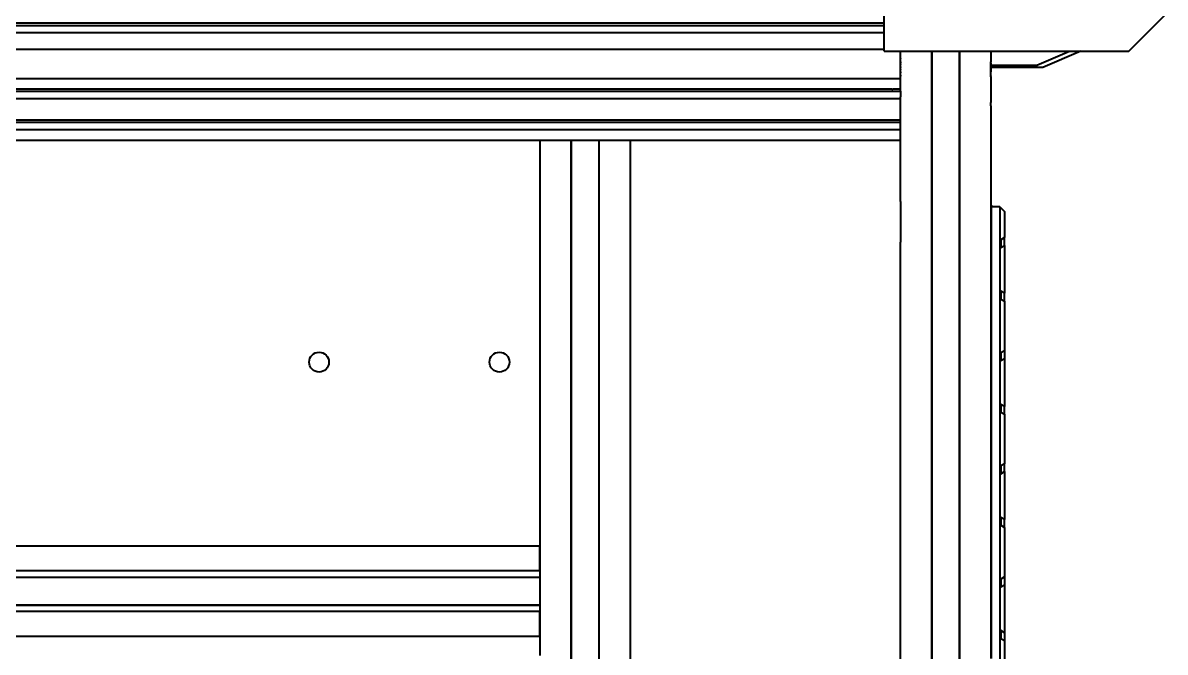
# Model space of a CAD drawing. Header units: millimetres. Extents: x 15 to 415, y 5 to 292.
# Drawn here: x 113.75 to 145.41, y 87.09 to 104.53 of the extents above; entities that cross this region are included whole.
import ezdxf

# ---------------------------------------------------------------- set-up
doc = ezdxf.new("R2010")
doc.units = ezdxf.units.MM
doc.layers.add('Geometries', color=7, linetype='Continuous')

msp = doc.modelspace()

# ---------------------------------------------------------------- linework, layer by layer
at = {"layer": 'Geometries', "linetype": 'Continuous', "lineweight": 40}
for p, q in [((137.6289, 104.5249), (137.6289, 105.3354)), ((137.6289, 104.5249), (98.5039, 104.5249)), ((137.6289, 104.448), (137.6289, 104.5249)), ((144.4109, 103.7477), (145.4144, 104.7512)), ((137.6289, 104.448), (98.5039, 104.448)), ((137.6289, 104.2585), (98.5039, 104.2585)), ((137.6289, 104.2585), (137.6289, 104.448)), ((137.6289, 103.7967), (137.6289, 104.2585)), ((137.5926, 103.7967), (98.5371, 103.7967)), ((137.6289, 103.7967), (137.5926, 103.7967)), ((137.6289, 103.7477), (137.6289, 103.7967)), ((137.6289, 103.7477), (137.6439, 103.7477)), ((137.6439, 103.7477), (138.0581, 103.7477)), ((138.0581, 103.7477), (138.0815, 103.7477)), ((138.0815, 103.7477), (138.944, 103.7477)), ((138.0815, 103.6084), (138.0815, 103.7477)), ((138.0815, 103.7477), (138.0815, 103.7477)), ((138.0815, 103.5832), (138.0815, 103.6084)), ((138.0815, 103.5515), (138.0815, 103.5832)), ((138.0815, 103.5515), (138.0815, 103.5416)), ((138.0815, 103.4034), (138.0815, 103.5416)), ((138.944, 103.7477), (138.9501, 103.7477)), ((138.944, 103.7477), (138.944, 85.46)), ((138.9501, 77.7739), (138.9501, 103.7477)), ((138.9501, 103.7477), (139.0398, 103.7477)), ((139.0398, 103.7477), (139.6233, 103.7477)), ((139.6233, 103.7477), (139.7129, 103.7477)), ((139.7129, 77.7739), (139.7129, 103.7477)), ((139.7129, 103.7477), (139.719, 103.7477)), ((139.719, 78.8273), (139.719, 103.7477)), ((139.719, 103.7477), (140.5815, 103.7477)), ((140.5815, 103.7477), (140.5815, 103.5832)), ((140.5815, 103.7477), (142.759, 103.7477)), ((140.5815, 103.5832), (140.5815, 103.4495)), ((141.8547, 103.3596), (142.759, 103.7477)), ((143.076, 103.7477), (142.0261, 103.2971)), ((142.759, 103.7477), (143.076, 103.7477)), ((143.076, 103.7477), (144.4109, 103.7477)), ((138.0815, 103.4499), (138.0815, 103.4117)), ((138.0815, 103.4), (138.0815, 103.4117)), ((138.0815, 103.3904), (138.0815, 103.4034)), ((138.0815, 103.3881), (138.0815, 103.4)), ((138.0815, 103.3904), (138.0815, 103.3851)), ((138.0815, 103.3853), (138.0815, 103.3881)), ((138.0815, 103.3853), (138.0815, 103.377)), ((138.0815, 103.3224), (138.0815, 103.3851)), ((138.0815, 103.3694), (138.0815, 103.377)), ((138.0815, 103.3517), (138.0815, 103.3694)), ((138.0815, 103.3301), (138.0815, 103.3517)), ((138.0815, 103.3227), (138.0815, 103.3301)), ((138.0815, 103.2974), (138.0815, 103.3227)), ((138.0815, 103.3134), (138.0815, 103.3224)), ((138.0815, 103.3134), (138.0815, 103.2971)), ((138.0815, 103.2416), (138.0815, 103.2974)), ((138.0815, 103.1719), (138.0815, 103.2971)), ((138.0815, 103.2416), (138.0815, 103.2314)), ((138.0815, 103.2083), (138.0815, 103.2314)), ((140.5815, 103.43), (140.5815, 103.4499)), ((140.5815, 103.4282), (140.5815, 103.4495)), ((140.5815, 103.3599), (140.5815, 103.43)), ((140.5815, 103.4282), (140.5815, 103.3596)), ((140.5815, 103.3517), (140.5815, 103.3599)), ((140.5815, 103.3596), (140.5815, 103.3502)), ((140.5815, 103.3596), (141.8547, 103.3596)), ((140.5815, 103.2974), (140.5815, 103.3517)), ((140.5815, 103.3502), (140.5815, 103.2971)), ((140.5815, 103.1777), (140.5815, 103.2974)), ((140.5815, 103.2971), (140.5815, 103.1775)), ((141.8676, 103.2971), (140.5815, 103.2971)), ((141.8676, 103.2971), (141.8547, 103.3596)), ((142.0261, 103.2971), (141.8676, 103.2971)), ((138.0815, 102.9862), (98.0815, 102.9862)), ((138.0815, 103.1679), (138.0815, 103.2083)), ((138.0815, 103.1717), (138.0815, 103.1719)), ((138.0815, 103.1717), (138.0815, 103.1678)), ((138.0815, 103.1679), (138.0815, 103.152)), ((138.0815, 103.1612), (138.0815, 103.1678)), ((138.0815, 103.1612), (138.0815, 103.1447)), ((138.0815, 103.1117), (138.0815, 103.152)), ((138.0815, 103.1088), (138.0815, 103.1447)), ((138.0815, 103.0523), (138.0815, 103.1117)), ((138.0815, 103.0797), (138.0815, 103.1088)), ((138.0815, 103.0797), (138.0815, 103.0523)), ((138.0815, 103.0395), (138.0815, 103.0523)), ((138.0815, 102.9942), (138.0815, 103.0395)), ((138.0815, 102.9862), (138.0815, 102.9942)), ((138.0815, 102.6912), (138.0815, 102.9862)), ((140.5815, 103.0523), (140.5815, 103.1777)), ((140.5815, 103.1083), (140.5815, 103.1775)), ((140.5815, 103.0655), (140.5815, 103.1083)), ((140.5815, 103.0655), (140.5815, 103.0523)), ((140.5815, 103.0395), (140.5815, 103.0523)), ((140.5815, 103.0395), (140.5815, 102.3225)), ((98.3521, 102.6376), (137.8209, 102.6376)), ((137.8257, 102.6912), (98.357, 102.6912)), ((137.8209, 102.6376), (137.8394, 102.6376)), ((137.8394, 102.6912), (137.8257, 102.6912)), ((137.8394, 102.6912), (137.8674, 102.6912)), ((137.8394, 102.6376), (137.8639, 102.6376)), ((137.8639, 102.6376), (138.0396, 102.6376)), ((138.0445, 102.6912), (137.8674, 102.6912)), ((138.0396, 102.6376), (138.0815, 102.6376)), ((138.0815, 102.6912), (138.0445, 102.6912)), ((138.0815, 102.6912), (138.0815, 102.6912)), ((138.0815, 102.6376), (138.0815, 102.6912)), ((138.0815, 102.6376), (138.0815, 102.4811)), ((138.0815, 102.6376), (138.0815, 102.6376)), ((138.0815, 102.4261), (98.0815, 102.4261)), ((138.0815, 102.4342), (138.0815, 102.4811)), ((138.0815, 102.4261), (138.0815, 102.4342)), ((138.0815, 101.8362), (138.0815, 102.4261)), ((140.5815, 102.3062), (140.5815, 102.3225)), ((140.5815, 102.2369), (140.5815, 102.3062)), ((140.5815, 102.2369), (140.5815, 99.4856)), ((138.0815, 101.8362), (98.0815, 101.8362)), ((98.0815, 101.7825), (138.0815, 101.7825)), ((138.0815, 101.7825), (138.0815, 101.8362)), ((138.0815, 101.7825), (138.0815, 101.7825)), ((138.0815, 101.5791), (138.0815, 101.7825)), ((138.0815, 101.5711), (98.0815, 101.5711)), ((138.0815, 101.5711), (138.0815, 101.5791)), ((138.0815, 101.2761), (138.0815, 101.5711)), ((128.0815, 101.2761), (108.0815, 101.2761)), ((128.0815, 101.2761), (128.0815, 90.0376)), ((128.944, 101.2761), (128.0815, 101.2761)), ((128.944, 101.2761), (128.944, 80.2884)), ((128.9501, 101.2761), (128.944, 101.2761)), ((128.9501, 101.2761), (128.9501, 80.2884)), ((129.7129, 101.2761), (128.9501, 101.2761)), ((129.7129, 101.2761), (129.7129, 80.2884)), ((129.719, 101.2761), (129.7129, 101.2761)), ((129.719, 101.2761), (129.719, 80.2884)), ((130.5815, 101.2761), (129.719, 101.2761)), ((138.0815, 101.2761), (130.5815, 101.2761)), ((130.5815, 101.2761), (130.5815, 80.2884)), ((138.0815, 101.2761), (138.0815, 101.2761)), ((138.0815, 99.5795), (138.0815, 101.2761)), ((138.0815, 99.5795), (138.0815, 98.4545)), ((140.5815, 99.4856), (140.5815, 99.4624)), ((140.5815, 99.4856), (140.6246, 99.4425)), ((140.5895, 99.4545), (140.5815, 99.4624)), ((140.5815, 99.4624), (140.5815, 98.4545)), ((140.5876, 99.4425), (140.5876, 98.4545)), ((140.5876, 99.4425), (140.5895, 99.4425)), ((140.5895, 99.4545), (140.5895, 99.4425)), ((140.5895, 99.4425), (140.6246, 99.4425)), ((140.6246, 99.4425), (140.8251, 99.4425)), ((140.8376, 99.43), (140.8251, 99.4425)), ((140.8376, 78.1601), (140.8376, 99.43)), ((140.8376, 99.43), (140.9626, 99.305)), ((140.9626, 99.305), (140.9626, 98.5824)), ((140.9626, 98.5824), (140.8626, 98.5247)), ((140.8626, 98.5247), (140.8626, 98.3435)), ((140.9626, 98.366), (140.9626, 98.5824)), ((138.0815, 81.7571), (138.0815, 98.4545)), ((140.5876, 98.4545), (140.5815, 98.4545)), ((140.5815, 98.4545), (140.5815, 94.4163)), ((140.5876, 98.4545), (140.5876, 94.4163)), ((140.8626, 98.3083), (140.9626, 98.366)), ((140.8626, 98.3435), (140.8626, 98.3083)), ((140.8626, 98.3435), (140.8626, 98.3435)), ((140.9626, 98.366), (140.9626, 98.3435)), ((140.9626, 98.3435), (140.9626, 98.1811)), ((140.9626, 98.3435), (140.9626, 98.3435)), ((140.9626, 98.1811), (140.9626, 97.2239)), ((140.9626, 98.1811), (140.9626, 98.1811)), ((140.9626, 97.2239), (140.9626, 97.0381)), ((140.9626, 97.2239), (140.9626, 97.2239)), ((140.9626, 97.0381), (140.8626, 97.096)), ((140.8626, 97.096), (140.8626, 97.0615)), ((140.8626, 97.0615), (140.8626, 96.8793)), ((140.8626, 97.0615), (140.8626, 97.0615)), ((140.9626, 96.8214), (140.9626, 97.0381)), ((140.8626, 96.8793), (140.9626, 96.8214)), ((140.9626, 96.8214), (140.9626, 95.4474)), ((140.9626, 95.4474), (140.8626, 95.3897)), ((140.8626, 95.3897), (140.8626, 95.2085)), ((140.9626, 95.4474), (140.9626, 95.231)), ((140.8626, 95.1733), (140.9626, 95.231)), ((140.8626, 95.2085), (140.8626, 95.1733)), ((140.8626, 95.2085), (140.8626, 95.2085)), ((140.9626, 95.231), (140.9626, 95.2085)), ((140.9626, 95.2085), (140.9626, 95.2085)), ((140.9626, 95.2085), (140.9626, 95.0461)), ((140.9626, 95.0461), (140.9626, 94.0889)), ((140.9626, 95.0461), (140.9626, 95.0461)), ((140.5815, 94.4163), (140.5815, 94.2851)), ((140.5815, 94.4163), (140.5876, 94.4163)), ((140.5876, 94.4163), (140.5876, 94.2851)), ((140.5815, 94.2851), (140.5815, 93.0476)), ((140.5815, 94.2851), (140.5876, 94.2851)), ((140.5876, 94.2851), (140.5876, 93.0476)), ((140.9626, 94.0889), (140.9626, 94.0889)), ((140.9626, 94.0889), (140.9626, 93.9031)), ((140.9626, 93.9031), (140.8626, 93.961)), ((140.8626, 93.961), (140.8626, 93.7443)), ((140.8626, 93.7443), (140.9626, 93.6864)), ((140.9626, 93.6864), (140.9626, 93.9031)), ((140.9626, 93.6864), (140.9626, 92.3124)), ((140.5815, 93.0476), (140.5815, 92.9163)), ((140.5815, 93.0476), (140.5876, 93.0476)), ((140.5815, 92.9163), (140.5815, 89.2638)), ((140.5815, 92.9163), (140.5876, 92.9163)), ((140.5876, 93.0476), (140.5876, 92.9163)), ((140.5876, 92.9163), (140.5876, 89.2638)), ((140.9626, 92.3124), (140.8626, 92.2547)), ((140.8626, 92.2547), (140.8626, 92.0383)), ((140.9626, 92.096), (140.9626, 92.3124)), ((140.8626, 92.0383), (140.9626, 92.096)), ((140.9626, 92.096), (140.9626, 92.0735)), ((140.9626, 92.0735), (140.9626, 91.9111)), ((140.9626, 92.0735), (140.9626, 92.0735)), ((140.9626, 91.9111), (140.9626, 90.9539)), ((140.9626, 91.9111), (140.9626, 91.9111)), ((140.9626, 90.9539), (140.9626, 90.7915)), ((140.9626, 90.9539), (140.9626, 90.9539)), ((140.8626, 90.826), (140.8626, 90.7915)), ((140.9626, 90.7681), (140.8626, 90.826)), ((140.8626, 90.7915), (140.8626, 90.6093)), ((140.8626, 90.7915), (140.8626, 90.7915)), ((140.8626, 90.6093), (140.9626, 90.5514)), ((140.9626, 90.7915), (140.9626, 90.7681)), ((140.9626, 90.7915), (140.9626, 90.7915)), ((140.9626, 90.5514), (140.9626, 90.7681)), ((140.9626, 90.5514), (140.9626, 89.1774)), ((108.0815, 90.0376), (128.0815, 90.0376)), ((128.0815, 90.0376), (128.0815, 89.3563)), ((128.0815, 89.3563), (128.0815, 90.0376)), ((108.0815, 89.3563), (128.0815, 89.3563)), ((128.0815, 89.3563), (128.0815, 89.1751)), ((108.0815, 89.1751), (128.0815, 89.1751)), ((108.0815, 89.169), (128.0815, 89.169)), ((128.0815, 89.1751), (128.0815, 89.169)), ((128.0815, 89.169), (128.0815, 88.4062)), ((140.5815, 89.2638), (140.5815, 88.8888)), ((140.5876, 89.2638), (140.5815, 89.2638)), ((140.5876, 89.2638), (140.5876, 88.8888)), ((140.9626, 89.1774), (140.8626, 89.1197)), ((140.8626, 89.1197), (140.8626, 88.9033)), ((140.9626, 89.1774), (140.9626, 88.961)), ((140.5815, 88.8888), (140.5876, 88.8888)), ((140.5815, 88.8888), (140.5815, 87.6388)), ((140.5876, 88.8888), (140.5876, 87.6388)), ((140.8626, 88.9033), (140.9626, 88.961)), ((140.9626, 88.961), (140.9626, 88.9385)), ((140.9626, 88.9385), (140.9626, 88.7761)), ((140.9626, 88.9385), (140.9626, 88.9385)), ((140.9626, 88.7761), (140.9626, 87.8189)), ((140.9626, 88.7761), (140.9626, 88.7761)), ((108.0815, 88.4062), (128.0815, 88.4062)), ((108.0815, 88.4001), (128.0815, 88.4001)), ((128.0815, 88.4062), (128.0815, 88.4001)), ((128.0815, 88.4001), (128.0815, 88.2188)), ((128.0815, 88.2188), (108.0815, 88.2188)), ((128.0815, 87.5376), (128.0815, 88.2188)), ((128.0815, 88.2188), (128.0815, 87.5376)), ((140.9626, 87.8189), (140.9626, 87.8189)), ((140.9626, 87.8189), (140.9626, 87.6331)), ((108.0815, 87.5376), (128.0815, 87.5376)), ((128.0815, 87.5376), (128.0815, 87.0059)), ((140.5815, 87.6388), (140.5815, 87.3857)), ((140.5876, 87.6388), (140.5815, 87.6388)), ((140.5876, 87.6388), (140.5876, 87.3857)), ((140.8626, 87.691), (140.8626, 87.4743)), ((140.9626, 87.6331), (140.8626, 87.691)), ((140.8626, 87.4743), (140.9626, 87.4164)), ((140.9626, 87.6331), (140.9626, 87.4164)), ((140.9626, 87.4164), (140.9626, 87.2259)), ((140.5815, 87.3857), (140.5815, 87.1982)), ((140.5815, 87.3857), (140.5876, 87.3857)), ((140.5815, 87.1982), (140.5815, 86.9163)), ((140.5876, 87.1982), (140.5815, 87.1982)), ((140.5876, 87.3857), (140.5876, 87.1982)), ((140.5876, 87.1982), (140.5876, 86.9163)), ((140.9626, 87.2259), (140.9626, 87.1822)), ((140.9626, 87.1822), (140.9626, 86.0424))]:
    msp.add_line(p, q, dxfattribs=at)
for centre in [(121.9627, 95.1312), (126.9627, 95.1312)]:
    msp.add_circle(centre, 0.275, dxfattribs=at)

doc.saveas('drawing.dxf')
